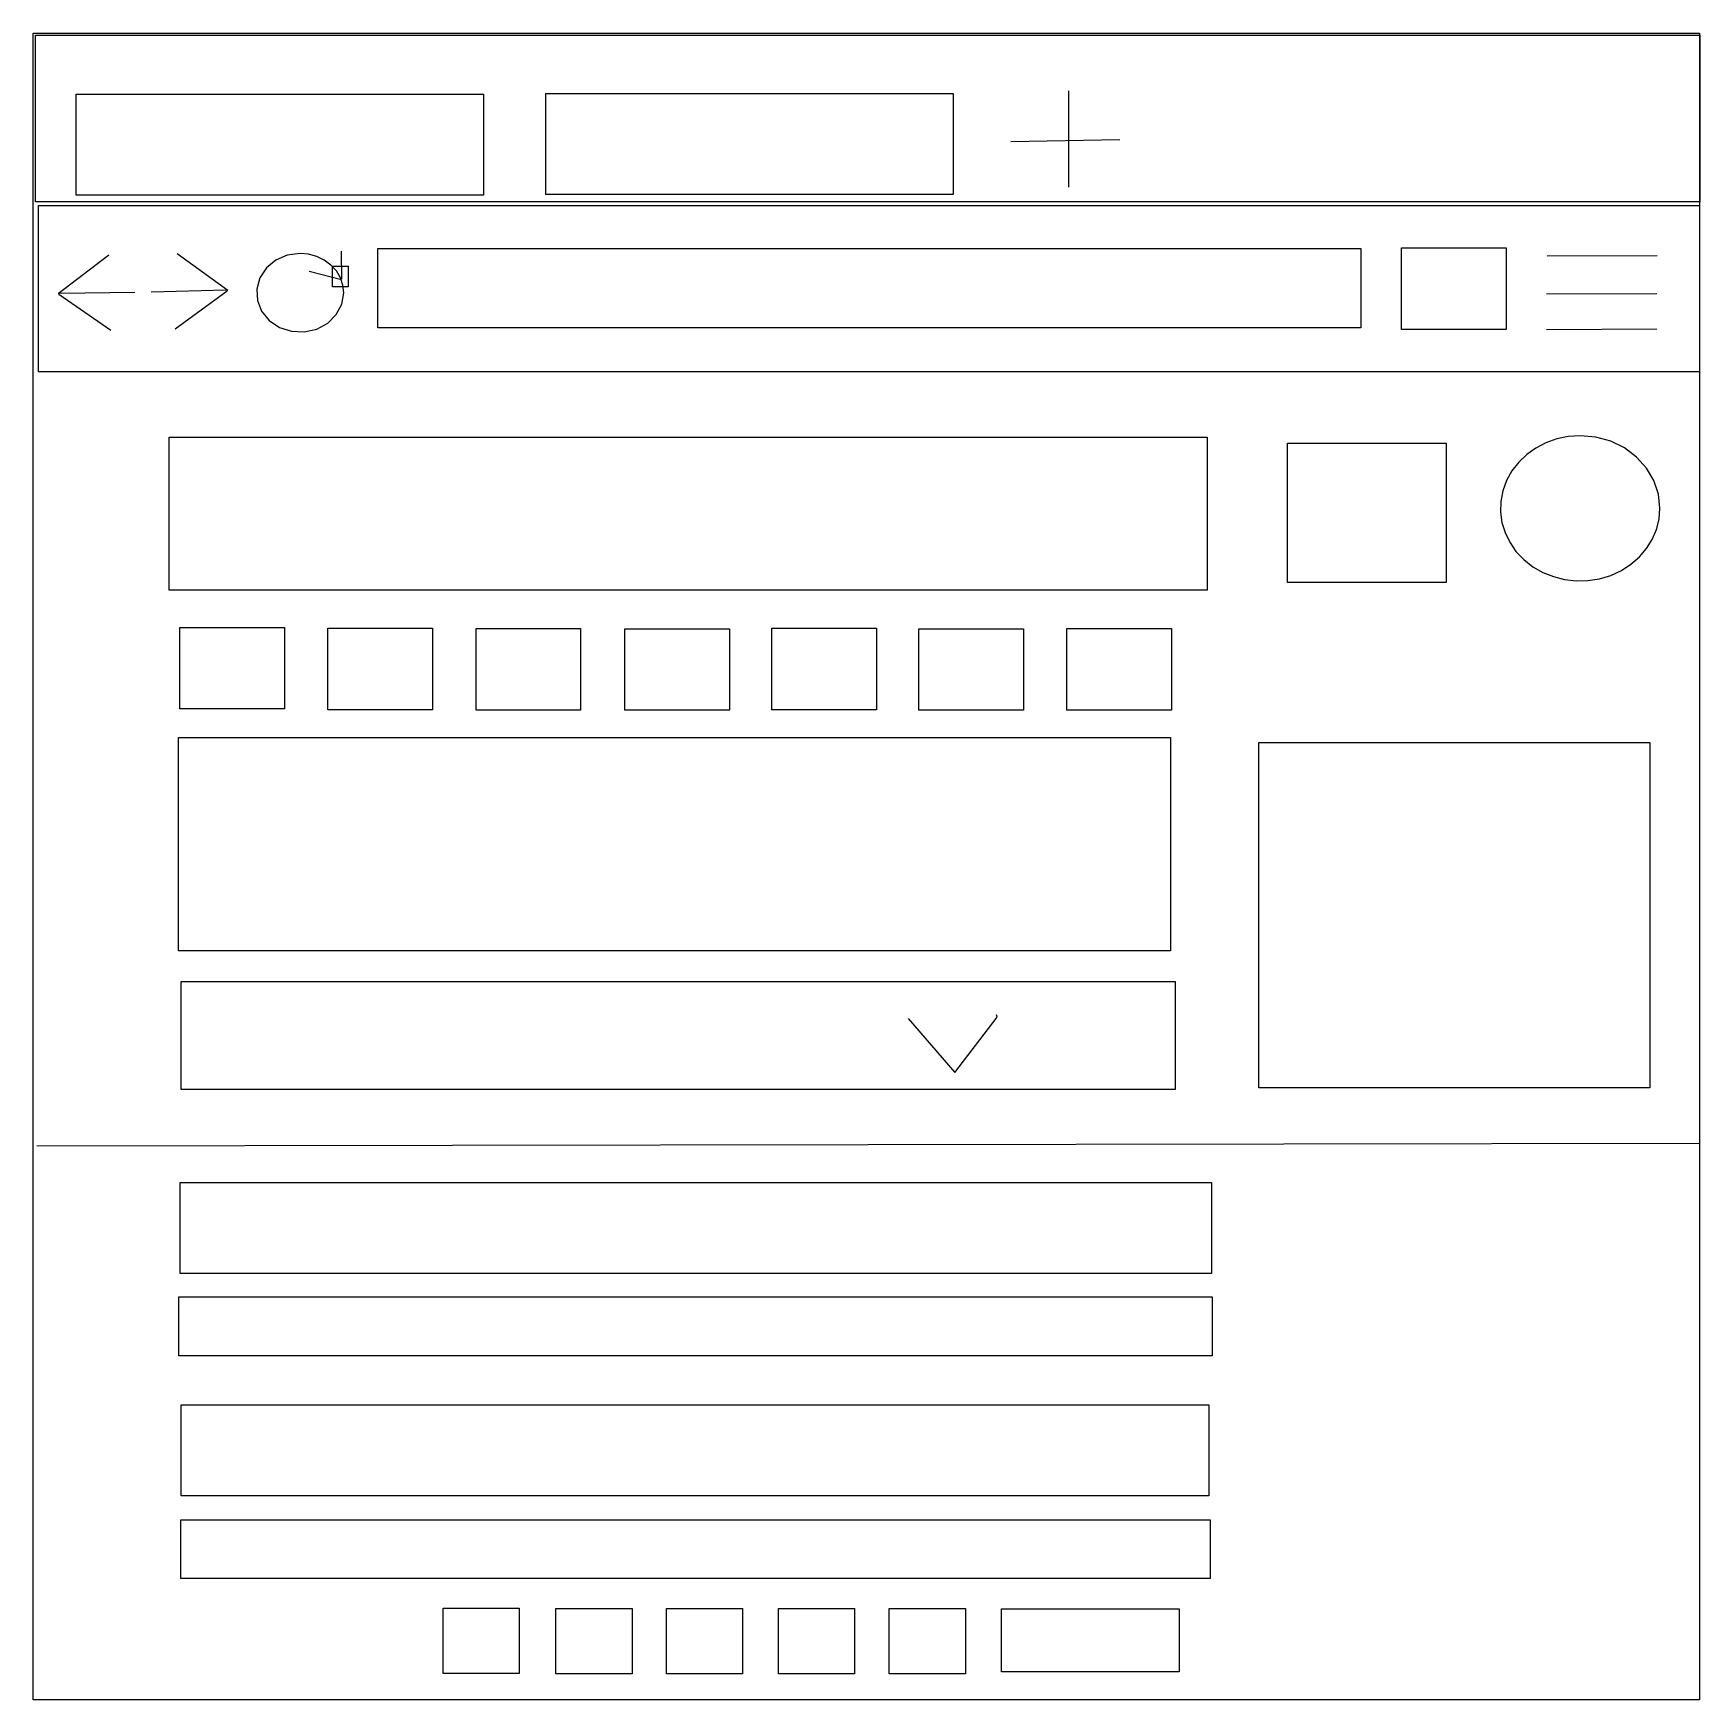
# Model space of a CAD drawing. Extents: x 16 to 241, y 14 to 239.
import ezdxf

# ---------------------------------------------------------------- set-up
doc = ezdxf.new("R2010")
doc.units = 0

msp = doc.modelspace()

# ---------------------------------------------------------------- linework, layer by layer
at = {"layer": 'Layer 1'}
for p, q in [((15.622904, 239.051199), (240.622904, 239.051199)), ((15.622904, 14.051199), (15.622904, 239.051199)), ((15.938021, 238.796502), (240.662131, 238.796502)), ((15.938021, 216.316411), (15.938021, 238.796502)), ((240.622904, 239.051199), (240.622904, 14.051199)), ((240.662131, 238.796502), (240.662131, 216.316411)), ((21.394562, 230.830282), (76.421986, 230.830282)), ((21.394562, 217.18208), (21.394562, 230.830282)), ((76.421986, 230.830282), (76.421986, 217.18208)), ((84.816246, 230.927874), (139.84367, 230.927874)), ((84.816246, 217.279672), (84.816246, 230.927874)), ((139.84367, 230.927874), (139.84367, 217.279672)), ((155.47815, 218.291739), (155.47815, 231.268656)), ((147.64303, 224.452398), (162.33388, 224.697246)), ((240.662131, 216.316411), (15.938021, 216.316411)), ((76.421986, 217.18208), (21.394562, 217.18208)), ((139.84367, 217.279672), (84.816246, 217.279672)), ((16.315874, 215.803894), (240.651204, 215.803894)), ((16.315874, 193.32303), (16.315874, 215.803894)), ((240.651204, 215.803894), (240.651204, 193.32303)), ((35.033736, 209.344231), (41.872502, 204.383161)), ((51.648394, 209.320738), (49.92233, 209.08793)), ((52.802162, 209.217916), (51.648394, 209.320738)), ((51.648394, 209.320738), (51.648394, 209.320738)), ((57.188662, 209.623721), (57.231942, 205.858073)), ((62.133102, 210.011616), (194.909742, 210.011616)), ((62.133102, 199.301016), (62.133102, 210.011616)), ((194.909742, 210.011616), (194.909742, 199.301016)), ((200.39163, 210.077591), (214.522338, 210.077591)), ((200.39163, 199.063286), (200.39163, 210.077591)), ((214.522338, 210.077591), (214.522338, 199.063286)), ((25.816394, 209.115187), (18.977628, 203.877905)), ((47.109273, 207.394886), (46.209947, 206.047597)), ((48.378012, 208.427155), (47.109273, 207.394886)), ((49.92233, 209.08793), (48.378012, 208.427155)), ((53.901072, 208.917131), (52.802162, 209.217916)), ((54.914245, 208.429905), (53.901072, 208.917131)), ((55.810801, 207.767757), (54.914245, 208.429905)), ((56.54592, 206.960198), (55.810801, 207.767757)), ((56.020011, 207.632689), (58.140894, 207.632689)), ((56.020011, 204.819273), (56.020011, 207.632689)), ((58.140894, 207.632689), (58.140894, 204.819273)), ((220.05244, 208.985337), (234.94191, 209.071907)), ((46.209947, 206.047597), (45.788201, 204.522125)), ((52.86033, 206.940155), (57.231945, 205.81479)), ((58.140894, 204.819273), (56.020011, 204.819273)), ((57.086841, 206.047597), (56.54592, 206.960198)), ((57.420773, 205.05777), (57.086841, 206.047597)), ((57.534926, 204.01853), (57.420773, 205.05777)), ((26.076094, 198.943606), (19.064195, 203.791339)), ((29.322344, 204.051038), (19.194045, 203.921189)), ((31.527886, 204.13848), (41.656185, 204.417704)), ((34.774136, 199.162161), (41.786035, 204.293098)), ((45.788201, 204.522125), (45.87497, 202.984121)), ((45.87497, 202.984121), (46.448237, 201.533281)), ((57.276462, 202.463803), (57.534926, 204.01853)), ((219.99188, 203.855555), (234.88135, 203.942125)), ((46.448237, 201.533281), (47.485987, 200.269303)), ((55.396838, 199.929984), (56.542867, 201.072781)), ((56.542867, 201.072781), (57.276462, 202.463803)), ((47.485987, 200.269303), (48.889261, 199.334565)), ((48.889261, 199.334565), (50.499989, 198.818203)), ((50.499989, 198.818203), (52.207487, 198.740047)), ((52.207487, 198.740047), (53.901072, 199.119929)), ((53.901072, 199.119929), (55.396838, 199.929984)), ((194.909742, 199.301016), (62.133102, 199.301016)), ((214.522338, 199.063286), (200.39163, 199.063286)), ((219.98212, 199.053988), (234.87159, 199.140558)), ((240.651204, 193.32303), (16.315874, 193.32303)), ((222.914819, 184.598479), (221.366178, 184.278132)), ((224.52515, 184.70816), (222.914819, 184.598479)), ((226.636729, 184.518234), (224.52515, 184.70816)), ((224.52515, 184.70816), (224.52515, 184.70816)), ((33.98851, 184.508606), (174.13185, 184.508606)), ((33.98851, 163.85084), (33.98851, 184.508606)), ((174.13185, 184.508606), (174.13185, 163.85084)), ((184.98543, 183.724091), (206.420023, 183.724091)), ((184.98543, 164.886502), (184.98543, 183.724091)), ((206.420023, 183.724091), (206.420023, 164.886502)), ((218.539831, 183.05759), (217.305057, 182.183475)), ((219.900693, 183.760155), (218.539831, 183.05759)), ((221.366178, 184.278132), (219.900693, 183.760155)), ((228.64791, 183.962643), (226.636729, 184.518234)), ((230.502177, 183.06267), (228.64791, 183.962643)), ((232.143016, 181.839593), (230.502177, 183.06267)), ((216.217838, 181.150849), (215.299639, 179.972753)), ((217.305057, 182.183475), (216.217838, 181.150849)), ((233.488401, 180.347921), (232.143016, 181.839593)), ((234.478372, 178.662224), (233.488401, 180.347921)), ((214.571928, 178.662224), (214.067145, 177.267749)), ((215.299639, 179.972753), (214.571928, 178.662224)), ((235.089522, 176.833878), (234.478372, 178.662224)), ((213.800065, 175.844469), (213.765651, 174.415401)), ((214.067145, 177.267749), (213.800065, 175.844469)), ((235.29844, 174.914261), (235.089522, 176.833878)), ((213.765651, 174.415401), (213.958866, 173.003566)), ((234.825409, 172.042469), (235.177792, 173.450324)), ((235.177792, 173.450324), (235.29844, 174.914261)), ((213.958866, 173.003566), (214.374673, 171.631982)), ((214.374673, 171.631982), (215.008036, 170.323669)), ((234.255635, 170.71021), (234.825409, 172.042469)), ((215.008036, 170.323669), (215.853919, 169.101644)), ((215.853919, 169.101644), (216.907284, 167.988929)), ((232.521287, 168.350541), (233.482813, 169.473062)), ((233.482813, 169.473062), (234.255635, 170.71021)), ((216.907284, 167.988929), (218.131271, 167.031325)), ((218.131271, 167.031325), (219.475498, 166.262341)), ((230.089492, 166.527434), (231.385398, 167.36216)), ((231.385398, 167.36216), (232.521287, 168.350541)), ((206.420023, 164.886502), (184.98543, 164.886502)), ((219.475498, 166.262341), (220.914643, 165.686556)), ((220.914643, 165.686556), (222.423385, 165.308549)), ((222.423385, 165.308549), (223.976404, 165.1329)), ((223.976404, 165.1329), (225.548379, 165.164185)), ((225.548379, 165.164185), (227.113987, 165.406985)), ((227.113987, 165.406985), (228.64791, 165.865879)), ((228.64791, 165.865879), (230.089492, 166.527434)), ((174.13185, 163.85084), (33.98851, 163.85084)), ((35.403366, 158.840881), (49.534074, 158.840881)), ((35.403366, 147.826576), (35.403366, 158.840881)), ((49.534074, 158.840881), (49.534074, 147.826576)), ((55.380424, 158.732605), (69.511132, 158.732605)), ((55.380424, 147.7183), (55.380424, 158.732605)), ((69.511132, 158.732605), (69.511132, 147.7183)), ((75.4058, 158.683762), (89.536508, 158.683762)), ((75.4058, 147.669457), (75.4058, 158.683762)), ((89.536508, 158.683762), (89.536508, 147.669457)), ((95.488792, 158.655701), (109.6195, 158.655701)), ((95.488792, 147.641396), (95.488792, 158.655701)), ((109.6195, 158.655701), (109.6195, 147.641396)), ((115.37872, 158.711418), (129.509428, 158.711418)), ((115.37872, 147.697113), (115.37872, 158.711418)), ((129.509428, 158.711418), (129.509428, 147.697113)), ((135.22534, 158.664803), (149.356048, 158.664803)), ((135.22534, 147.650498), (135.22534, 158.664803)), ((149.356048, 158.664803), (149.356048, 147.650498)), ((155.1936, 158.679237), (169.324308, 158.679237)), ((155.1936, 147.664932), (155.1936, 158.679237)), ((169.324308, 158.679237), (169.324308, 147.664932)), ((49.534074, 147.826576), (35.403366, 147.826576)), ((69.511132, 147.7183), (55.380424, 147.7183)), ((89.536508, 147.669457), (75.4058, 147.669457)), ((109.6195, 147.641396), (95.488792, 147.641396)), ((129.509428, 147.697113), (115.37872, 147.697113)), ((149.356048, 147.650498), (135.22534, 147.650498)), ((169.324308, 147.664932), (155.1936, 147.664932)), ((35.2463, 143.97007), (169.21703, 143.97007)), ((35.2463, 115.158775), (35.2463, 143.97007)), ((169.21703, 143.97007), (169.21703, 115.158775)), ((181.13364, 143.28597), (233.909225, 143.28597)), ((181.13364, 96.678678), (181.13364, 143.28597)), ((233.909225, 143.28597), (233.909225, 96.678678)), ((169.21703, 115.158775), (35.2463, 115.158775)), ((35.6035, 111.03343), (169.82355, 111.03343)), ((35.6035, 96.418828), (35.6035, 111.03343)), ((169.82355, 111.03343), (169.82355, 96.418828)), ((133.76183, 106.02215), (140.0812, 98.75055)), ((140.0812, 98.75055), (145.7946, 106.19528)), ((145.7946, 106.19528), (145.708, 106.54155)), ((169.82355, 96.418828), (35.6035, 96.418828)), ((233.909225, 96.678678), (181.13364, 96.678678)), ((16.101398, 88.83082), (240.65531, 89.17708)), ((35.46072, 83.86771), (174.74168, 83.86771)), ((35.46072, 71.598831), (35.46072, 83.86771)), ((174.74168, 83.86771), (174.74168, 71.598831)), ((174.74168, 71.598831), (35.46072, 71.598831)), ((35.280384, 68.42642), (174.832054, 68.42642)), ((35.280384, 60.486554), (35.280384, 68.42642)), ((174.832054, 68.42642), (174.832054, 60.486554)), ((174.832054, 60.486554), (35.280384, 60.486554)), ((35.572197, 53.85793), (174.364857, 53.85793)), ((35.572197, 41.587663), (35.572197, 53.85793)), ((174.364857, 53.85793), (174.364857, 41.587663)), ((174.364857, 41.587663), (35.572197, 41.587663)), ((35.533203, 38.34909), (174.535283, 38.34909)), ((35.533203, 30.407913), (35.533203, 38.34909)), ((174.535283, 38.34909), (174.535283, 30.407913)), ((174.535283, 30.407913), (35.533203, 30.407913)), ((70.962524, 26.42041), (81.246119, 26.42041)), ((70.962524, 17.605901), (70.962524, 26.42041)), ((81.246119, 26.42041), (81.246119, 17.605901)), ((86.199631, 26.37569), (96.483226, 26.37569)), ((86.199631, 17.561181), (86.199631, 26.37569)), ((96.483226, 26.37569), (96.483226, 17.561181)), ((101.1153, 26.34018), (111.398895, 26.34018)), ((101.1153, 17.525671), (101.1153, 26.34018)), ((111.398895, 26.34018), (111.398895, 17.525671)), ((116.2505, 26.35904), (126.534095, 26.35904)), ((116.2505, 17.544531), (116.2505, 26.35904)), ((126.534095, 26.35904), (126.534095, 17.544531)), ((131.21941, 26.35748), (141.503005, 26.35748)), ((131.21941, 17.542971), (131.21941, 26.35748)), ((141.503005, 26.35748), (141.503005, 17.542971)), ((146.37033, 26.32755), (170.367902, 26.32755)), ((146.37033, 17.822862), (146.37033, 26.32755)), ((170.367902, 26.32755), (170.367902, 17.822862)), ((81.246119, 17.605901), (70.962524, 17.605901)), ((96.483226, 17.561181), (86.199631, 17.561181)), ((111.398895, 17.525671), (101.1153, 17.525671)), ((126.534095, 17.544531), (116.2505, 17.544531)), ((141.503005, 17.542971), (131.21941, 17.542971)), ((170.367902, 17.822862), (146.37033, 17.822862)), ((240.622904, 14.051199), (15.622904, 14.051199))]:
    msp.add_line(p, q, dxfattribs=at)

doc.saveas('drawing.dxf')
